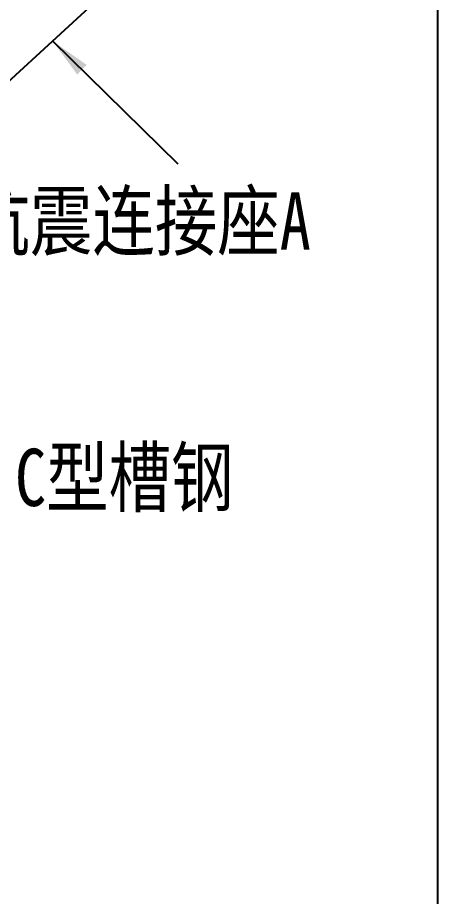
# Model space of a CAD drawing. Extents: x -1396510 to 1250330, y -1892470 to 1623980.
# Drawn here: x -1154612 to -1153589, y -63555 to -61415 of the extents above; entities that cross this region are included whole.
import ezdxf

# ---------------------------------------------------------------- set-up
doc = ezdxf.new("R2010")
doc.units = 0
doc.header["$LTSCALE"] = 1000
doc.header["$MEASUREMENT"] = 0
doc.styles.get("Standard").update_dxf_attribs({"font": 'gbenor.shx', "bigfont": 'gbcbig.shx'})
doc.dimstyles.get("Standard").update_dxf_attribs({"dimscale": 100, "dimtxt": 3.5, "dimasz": 1, "dimexe": 2.5, "dimexo": 3, "dimgap": 1.5, "dimtad": 1, "dimdec": 0, "dimzin": 0, "dimdsep": 46, "dimtxsty": 'Standard', "dimblk": 'ARCHTICK', "dimcen": 0.09, "dimadec": 0, "dimazin": 0, "dimtfac": 1, "dimtdec": 0, "dimtix": 1, "dimtmove": 2, "dimatfit": 3, "dimfxl": 0, "dimtolj": 1, "dimtzin": 0, "dimarcsym": 0})

# ---------------------------------------------------------------- blocks, each defined once
blk = doc.blocks.new('_ArchTick')
at = {"color": 0, "linetype": 'ByBlock', "const_width": 0.4}
blk.add_lwpolyline([(-0.5, -0.5), (0.5, 0.5)], dxfattribs=at)

msp = doc.modelspace()

# ---------------------------------------------------------------- linework, layer by layer
at = {"linetype": 'Continuous'}
msp.add_line((-1154635.9, -61573.2), (-1154416.6, -61371.4), dxfattribs=at)
msp.add_lwpolyline([(-1153588.7, -56752.5), (-1153588.7, -65906.6), (-1163304.5, -65906.6), (-1163304.5, -56752.5)])

# ---------------------------------------------------------------- texts
at = {"char_height": 139.392, "attachment_point": 1}
for s, insert in [('{\\fSimHei|b0|i0|c134|p2;\\W0.8;抗震连接座A}', (-1154733.5, -61840.8)), ('{\\fSimHei|b0|i0|c134|p2;\\W0.8;C型槽钢}', (-1154617.8, -62465))]:
    msp.add_mtext(s, dxfattribs=dict(at, insert=insert))

# ---------------------------------------------------------------- leaders
at = {"color": 7}
msp.add_leader([(-1154526.2, -61472.3), (-1154221, -61771.6)], dimstyle='Standard', override={"dimgap": 100, "dimtad": 0}, dxfattribs=at)

doc.saveas('drawing.dxf')
